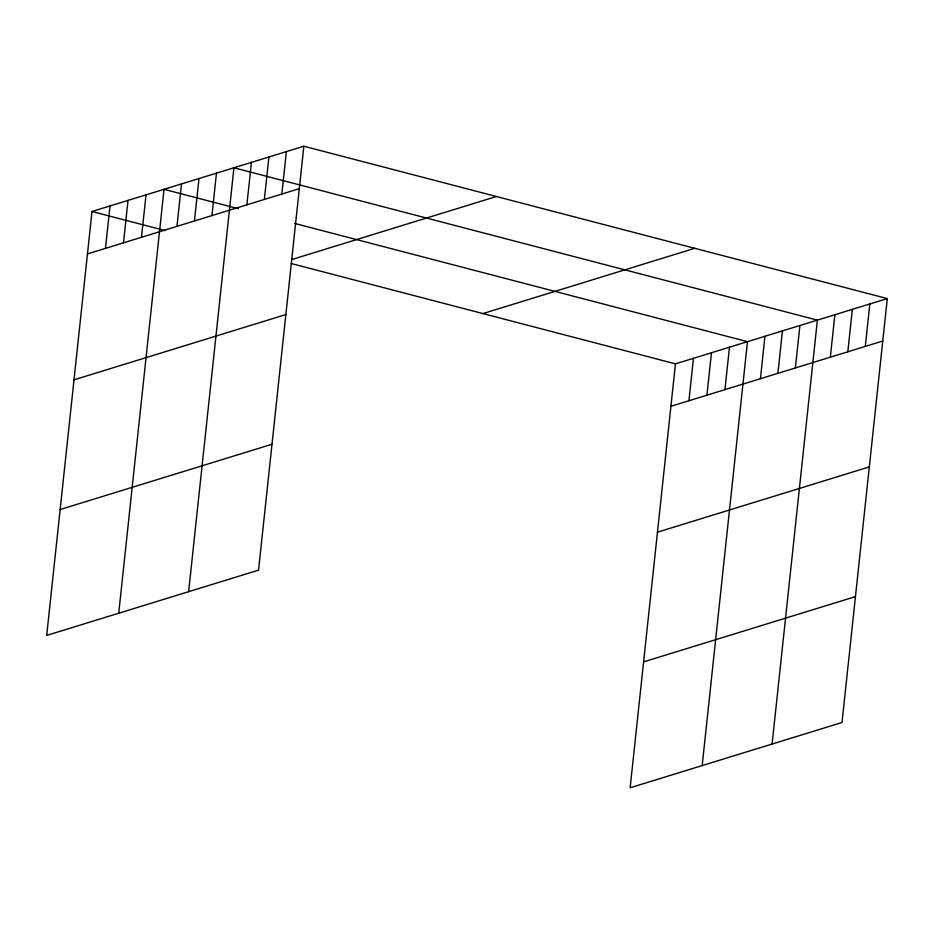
<?xml version="1.0" encoding="UTF-8"?>
<svg xmlns="http://www.w3.org/2000/svg" width="934" height="934" viewBox="0 0 934 934"><rect width="100%" height="100%" fill="white"/><g stroke="black" fill="none" stroke-linecap="round" stroke-linejoin="round"><path stroke-width="1.4" d="M303.854 146.229L91.999 211.493L46.7 635.412L258.543 570.149L303.854 146.229L887.3 298.588L842.001 722.507L630.146 787.771L675.457 363.851L887.3 298.588M105.472 248.386L110.014 205.947M123.486 242.84L128.016 200.401M141.489 237.294L146.019 194.856M118.723 613.229L164.034 189.31L238.298 208.702M176.97 226.355L181.511 183.916M194.447 220.973L198.989 178.534M211.925 215.591L216.466 173.152M188.633 591.689L233.944 167.77L817.39 320.128L772.091 744.036M246.88 204.815L251.421 162.388M264.357 199.432L268.899 156.994M281.834 194.05L286.376 151.612M688.93 400.744L693.46 358.306M706.933 395.187L711.463 352.76M724.936 389.641L729.477 347.214M702.181 765.576L747.48 341.657L294.677 223.424M760.428 378.714L764.958 336.275M777.905 373.331L782.435 330.893M795.383 367.949L799.913 325.511M830.338 357.173L834.868 314.735M847.815 351.791L852.345 309.352M865.293 346.409L869.823 303.97M87.469 253.931L299.312 188.668M291.466 259.64L496.386 196.502M74.019 379.823L285.862 314.56M482.913 313.579L694.756 248.304M60.15 509.52L272.004 444.257M670.916 406.29L882.77 341.027M657.466 532.182L869.309 466.907M643.608 661.879L855.451 596.616M91.999 211.493L164.898 230.535M291.291 263.54L675.457 363.851"/></g></svg>
